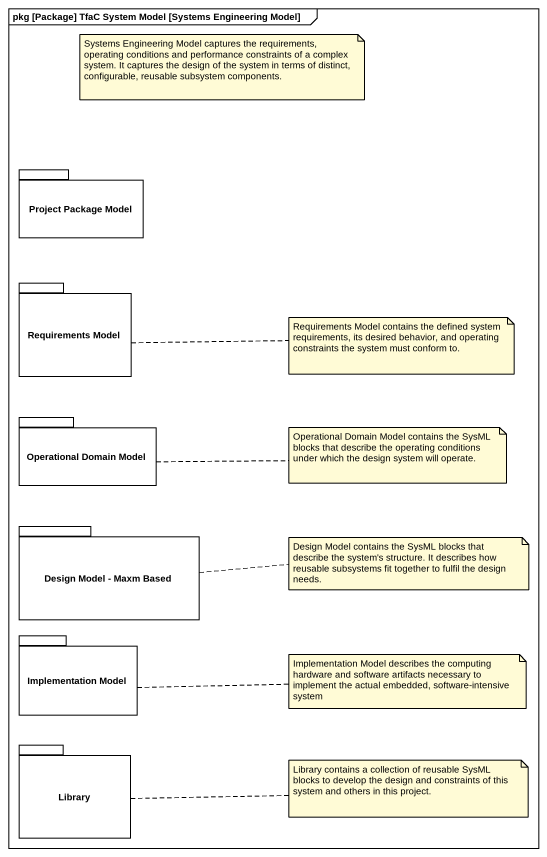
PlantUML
@startuml
mainframe pkg [Package] TfaC System Model [Systems Engineering Model]
package "Project Package Model" as Project_Package_Model {
}
package "Requirements Model" as Requirements_Model {
}
package "Operational Domain Model" as Operational_Domain_Model {
}
package "Design Model - Maxm Based" as Design_Model_Maxm_Based {
}
package "Implementation Model" as Implementation_Model {
}
package Library {
}
note as N1
  Systems Engineering Model captures the requirements, operating conditions and performance constraints of a complex system. It captures the design of the system in terms of distinct, configurable, reusable subsystem components.
end note
note right of Requirements_Model : Requirements Model contains the defined system requirements, its desired behavior, and operating constraints the system must conform to.
note right of Operational_Domain_Model : Operational Domain Model contains the SysML blocks that describe the operating conditions under which the design system will operate.
note right of Design_Model_Maxm_Based : Design Model contains the SysML blocks that describe the system's structure. It describes how reusable subsystems fit together to fulfil the design needs.
note right of Implementation_Model : Implementation Model describes the computing hardware and software artifacts necessary to implement the actual embedded, software-intensive system
note right of Library : Library contains a collection of reusable SysML blocks to develop the design and constraints of this system and others in this project.
@enduml
